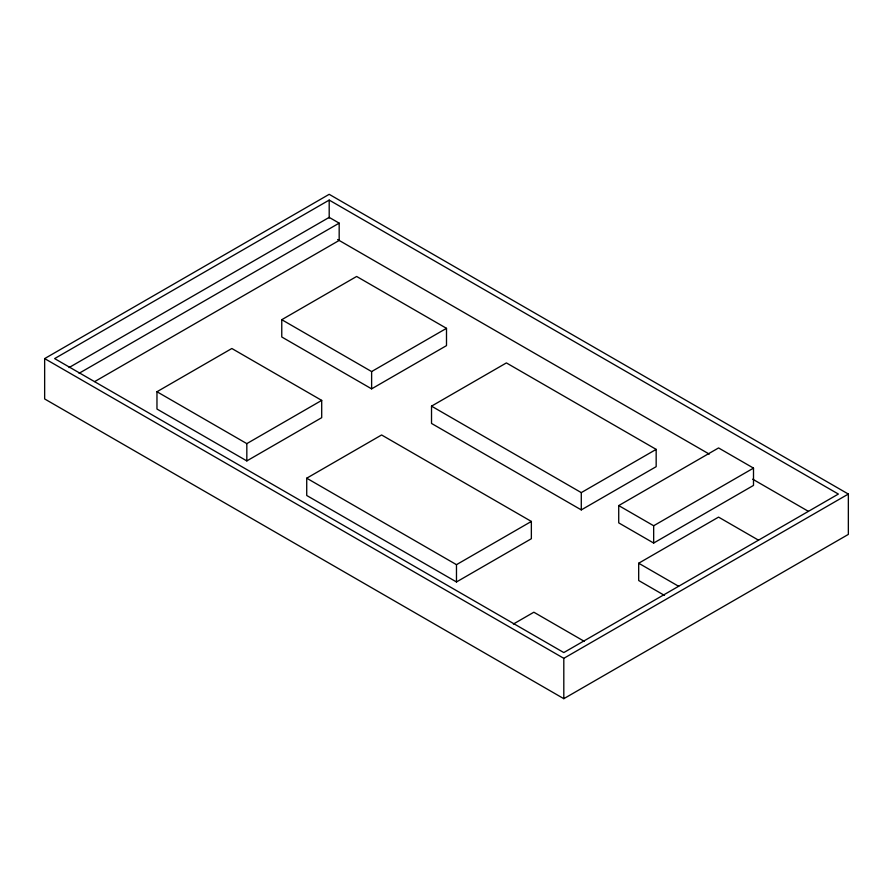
<?xml version="1.0" encoding="UTF-8"?>
<svg xmlns="http://www.w3.org/2000/svg" width="893" height="893" viewBox="0 0 893 893"><rect width="100%" height="100%" fill="white"/><g stroke="black" fill="none" stroke-linecap="round" stroke-linejoin="round"><path stroke-width="1.34" d="M44.65 358.595L329.193 194.317L848.35 494.052L848.35 534.405L563.807 698.683L44.65 398.948L44.65 358.595L563.807 658.331L848.35 494.052M329.193 200.088L54.629 358.595L563.807 652.571L838.371 494.052L329.193 200.088L329.193 218.071M69.085 367.548L329.193 217.379L339.173 223.138L339.173 240.429L94.725 381.568M79.064 373.307L339.173 223.138M156.967 391.737L231.845 348.504L321.703 400.388L321.703 417.678L246.825 460.911L156.967 409.039L156.967 391.737L246.825 443.62L321.703 400.388M281.764 319.694L356.642 276.462L446.5 328.334L446.5 345.624L371.622 388.857L281.764 336.985L281.764 319.694L371.622 371.566L446.5 328.334M306.723 478.201L381.601 434.969L531.357 521.434L531.357 538.725L456.479 581.957L306.723 495.492L306.723 478.201L456.479 564.666L531.357 521.434M431.52 406.148L506.398 362.915L656.165 449.38L656.165 466.671L581.287 509.903L431.52 423.438L431.52 406.148L581.287 492.612L656.165 449.38M618.726 505.583L718.564 447.94L753.502 468.111L753.502 485.412L653.665 543.044L618.726 522.874L618.726 505.583L653.665 525.754L753.502 468.111M513.375 624.04L533.858 612.218L584.335 641.364M664.526 595.43L638.685 580.517L638.685 563.226L718.564 517.114L758.492 540.165M337.632 239.547L709.265 454.102M752.699 479.184L808.198 511.22M638.685 563.226L678.624 586.277M653.665 525.754L653.665 543.044M581.287 492.612L581.287 509.903M563.807 658.331L563.807 698.683M456.479 564.666L456.479 581.957M371.622 371.566L371.622 388.857M246.825 443.62L246.825 460.911"/></g></svg>
